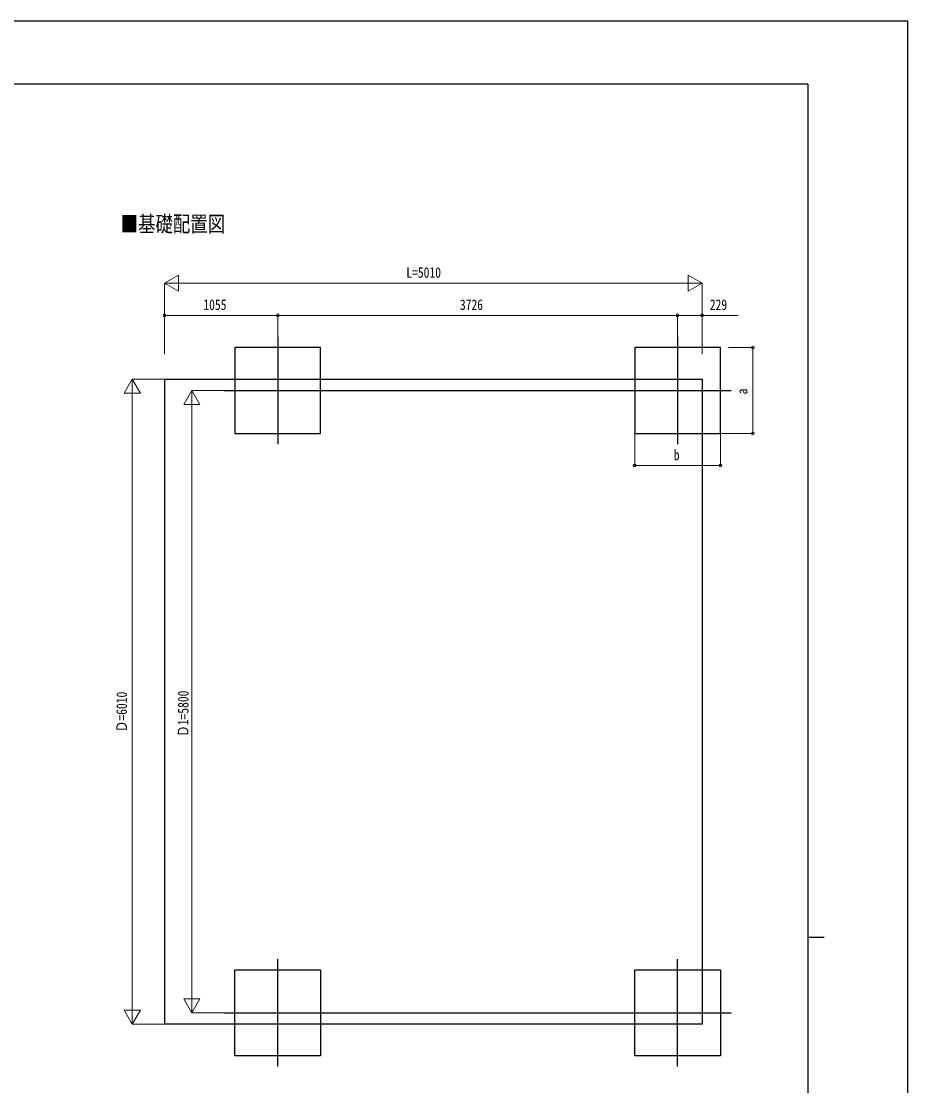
# Model space of a CAD drawing. Units: millimetres, scale not verified. Extents: x -12615 to 12615, y -8910 to 8910.
# Drawn here: x 4356 to 12615, y -1008 to 8910 of the extents above; entities that cross this region are included whole.
import ezdxf
from ezdxf.enums import TextEntityAlignment as Align

# ---------------------------------------------------------------- set-up
doc = ezdxf.new("R2010")
doc.units = ezdxf.units.MM
doc.header["$LTSCALE"] = 30
for name, color, linetype in [('0-2_USER1', 3, 'Continuous'), ('0-5_YKK_12', 2, 'Continuous'), ('0-6_YKK_A1', 4, 'Continuous'), ('0-8_YKK_ZWAK', 7, 'Continuous')]:
    doc.layers.add(name, color=color, linetype=linetype)
doc.layers.add('0-7_YKK_D', color=6, linetype='Continuous', lineweight=18)
doc.styles.add('ＭＳ ゴシック', font='')
doc.styles.get('ＭＳ ゴシック').set_extended_font_data('MS Gothic')

msp = doc.modelspace()

# ---------------------------------------------------------------- linework, layer by layer
at = {"layer": '0-5_YKK_12'}
for p, q in [((6745.11, 5970), (6745.11, 4970)), ((10471.11, 5970), (10471.11, 4970)), ((6245.11, 5470), (10970.94, 5470)), ((6745.11, -830), (6745.11, 170)), ((10471.11, -830), (10471.11, 170)), ((6245.11, -330), (10970.94, -330))]:
    msp.add_line(p, q, dxfattribs=at)
at = {"layer": '0-6_YKK_A1'}
for p, q in [((5690.11, 5575), (10700.11, 5575)), ((5690.11, 5575), (5690.11, -435)), ((10700.11, 5575), (10700.11, -435)), ((10700.11, -435), (5690.11, -435))]:
    msp.add_line(p, q, dxfattribs=at)
for points in [[(6345.11, 5070), (7145.11, 5070), (7145.11, 5870), (6345.11, 5870)], [(10071.11, 5070), (10871.11, 5070), (10871.11, 5870), (10071.11, 5870)], [(6345.11, 70), (7145.11, 70), (7145.11, -730), (6345.11, -730)], [(10071.95, 70), (10871.95, 70), (10871.95, -730), (10071.95, -730)]]:
    msp.add_lwpolyline(points, close=True, dxfattribs=at)
at = {"layer": '0-7_YKK_D', "color": 1}
for p, q in [((5690.11, 6470), (5820.02, 6545)), ((5690.11, 5806.76), (5690.11, 6471)), ((5690.11, 6470), (5820.02, 6395)), ((5690.11, 6470), (5949.92, 6470)), ((5820.02, 6395), (5820.02, 6545)), ((5840.11, 6470), (10550.11, 6470)), ((10700.11, 6470), (10440.31, 6470)), ((10700.11, 6470), (10570.21, 6545)), ((10570.21, 6545), (10570.21, 6395)), ((10700.11, 6470), (10570.21, 6395)), ((10700.11, 5806.76), (10700.11, 6471)), ((5390.11, 5575), (5315.11, 5445.1)), ((5689.11, 5575), (5389.11, 5575)), ((5390.11, 5575), (5465.11, 5445.1)), ((5390.11, 5575), (5390.11, 5315.19)), ((5945.11, 5470), (5870.11, 5340.1)), ((6244.11, 5470), (5944.11, 5470)), ((5945.11, 5470), (6020.11, 5340.1)), ((5945.11, 5470), (5945.11, 5210.19)), ((5315.11, 5445.1), (5465.11, 5445.1)), ((5390.11, -285), (5390.11, 5425)), ((5870.11, 5340.1), (6020.11, 5340.1)), ((5945.11, -180), (5945.11, 5320)), ((5945.11, -330), (5945.11, -70.19)), ((5390.11, -435), (5390.11, -175.19)), ((5945.11, -330), (5870.11, -200.1)), ((6020.11, -200.1), (5870.11, -200.1)), ((5945.11, -330), (6020.11, -200.1)), ((5390.11, -435), (5315.11, -305.1)), ((5465.11, -305.1), (5315.11, -305.1)), ((5390.11, -435), (5465.11, -305.1)), ((6244.11, -330), (5944.11, -330)), ((5689.11, -435), (5389.11, -435))]:
    msp.add_line(p, q, dxfattribs=at)
at = {"layer": '0-7_YKK_D'}
for p, q in [((5690.11, 5807.76), (5690.11, 6171)), ((6745.11, 6170), (5690.11, 6170)), ((6745.11, 5971), (6745.11, 6171)), ((6745.11, 5971), (6745.11, 6171)), ((6745.11, 6170), (10471.11, 6170)), ((10471.11, 5971), (10471.11, 6171)), ((10471.11, 5971), (10471.11, 6171)), ((10700.11, 5806.76), (10700.11, 6171)), ((10946.48, 5870), (11172.11, 5870)), ((11171.11, 5070), (11171.11, 5870)), ((10071.11, 5069), (10071.11, 4769)), ((10871.11, 5069), (10871.11, 4769)), ((10872.11, 5070), (11172.11, 5070)), ((10071.11, 4770), (10871.11, 4770))]:
    msp.add_line(p, q, dxfattribs=at)
msp.add_lwpolyline([(10471.11, 6170), (10700.11, 6170), (11035.91, 6170)], dxfattribs=at)
for centre in [(5690.11, 6170), (6745.11, 6170), (6745.11, 6170), (10471.11, 6170), (10471.11, 6170), (10700.11, 6170), (11171.11, 5870), (11171.11, 5070), (10071.11, 4770), (10871.11, 4770)]:
    msp.add_circle(centre, 12.75, dxfattribs=at)
at = {"layer": '0-8_YKK_ZWAK'}
for p, q in [((11685.06, 8325), (-11714.94, 8325)), ((11685.06, 8325), (11685.06, -7575)), ((11685.06, 375), (11835.06, 375))]:
    msp.add_line(p, q, dxfattribs=at)
msp.add_lwpolyline([(-12615, -8910), (12615, -8910), (12615, 8910), (-12615, 8910)], close=True, dxfattribs=at)

# ---------------------------------------------------------------- texts
at = {"layer": '0-2_USER1', "style": 'ＭＳ ゴシック', "width": 0.8}
msp.add_text('■基礎配置図', height=148.5, dxfattribs=at).set_placement((5282.04, 6903.46), align=Align.BOTTOM_LEFT)
at = {"layer": '0-7_YKK_D', "color": 1, "style": 'ＭＳ ゴシック', "width": 0.8}
msp.add_text('L=5010', height=98.97, dxfattribs=at).set_placement((7943.11, 6490), align=Align.BOTTOM_LEFT)
at = {"layer": '0-7_YKK_D', "style": 'ＭＳ ゴシック', "width": 0.8}
for s, p in [('1055', (6052.01, 6190)), ('3726', (8442.51, 6190)), ('229', (10771.11, 6190)), ('b', (10435.11, 4790))]:
    msp.add_text(s, height=98.97, dxfattribs=at).set_placement(p, align=Align.BOTTOM_LEFT)
msp.add_text('a', height=98.97, rotation=90, dxfattribs=at).set_placement((11151.11, 5434), align=Align.BOTTOM_LEFT)
at = {"layer": '0-7_YKK_D', "color": 1, "style": 'ＭＳ ゴシック', "width": 0.8}
for s, p in [('Ｄ=6010', (5370.11, 2285.6)), ('Ｄ1=5800', (5943.11, 2242.4))]:
    msp.add_text(s, height=98.97, rotation=90, dxfattribs=at).set_placement(p, align=Align.BOTTOM_LEFT)

doc.saveas('drawing.dxf')
